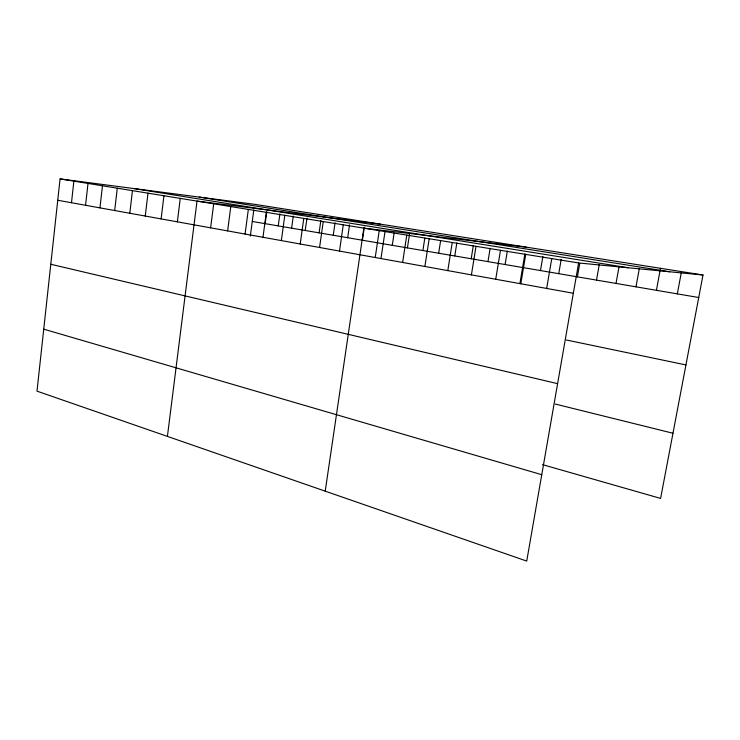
<?xml version="1.0" encoding="UTF-8"?>
<svg xmlns="http://www.w3.org/2000/svg" width="740" height="740" viewBox="0 0 740 740"><rect width="100%" height="100%" fill="white"/><g stroke="black" fill="none" stroke-linecap="round" stroke-linejoin="round"><path stroke-width="1.11" d="M703 275.002L254.56 204.305L60.069 178.913L37 391.146L526.723 561.087L578.615 262.959L703 275.002L660.607 498.418L542.494 464.628M71.493 202.742L73.871 181.152M85.553 205.276L88.005 183.437M99.946 207.875L102.472 185.786M114.691 210.53L117.281 188.182M129.787 213.259L132.451 190.643M145.262 216.043L148 193.159M161.117 218.911L163.929 195.749M177.369 221.834L180.264 198.394M167.416 436.406L197.016 201.104L380.194 224.109M210.623 227.837L213.694 203.815M227.633 230.899L230.797 206.58M245.079 234.053L248.335 209.429M250.333 236.088L253.802 210.031M262.978 237.281L266.326 212.343M265.142 223.665L266.752 211.751M278.259 225.894L279.896 213.879M281.348 240.593L284.798 215.34M291.615 228.17L293.29 216.043M300.209 243.996L303.77 218.411M305.232 230.492L306.943 218.245M319.107 232.85L320.855 220.501M319.578 247.484L323.25 221.565M333.259 235.265L335.044 222.786M339.484 251.073L343.268 224.812M347.689 237.725L349.558 224.794M325.23 491.166L363.849 228.151L526.02 247.105M362.397 240.232L364.321 227.171M375.236 257.409L379.213 230.704M380.98 258.556L385.013 231.574M392.274 245.319L394.115 233.119M402.615 262.46L406.778 235.107M407.425 247.9L409.479 234.46M422.892 250.536L424.815 238.095M424.88 266.483L429.182 238.733M438.663 253.219L440.633 240.657M447.802 270.609L452.242 242.48M454.767 255.957L456.839 242.896M471.195 258.76L473.322 245.56M471.408 274.873L476.005 246.328M487.974 261.618L490.148 248.279M495.726 279.257L500.48 250.296M505.105 264.532L507.326 251.064M519.942 283.448L524.882 253.903M520.803 283.781L525.724 254.384M540.477 270.562L542.873 256.447M546.666 288.443L551.753 258.602M558.746 273.671L561.198 259.407M577.422 276.853L579.735 263.542M596.505 280.099L599.28 264.411M616.032 283.429L619.075 266.428M635.993 286.833L639.36 268.324M656.426 290.311L660.478 268.296M677.331 293.873L681.281 272.727M199.282 197.09L669.663 271.774M133.829 188.543L628.186 267.76M60.069 178.913L578.615 262.959M252.275 221.473L698.726 297.517M57.748 200.263L573.343 293.253M566.415 340.002L685.934 364.94M50.792 264.263L557.609 383.662M555.259 404.049L672.975 433.242M43.734 329.152L541.763 474.701"/></g></svg>
